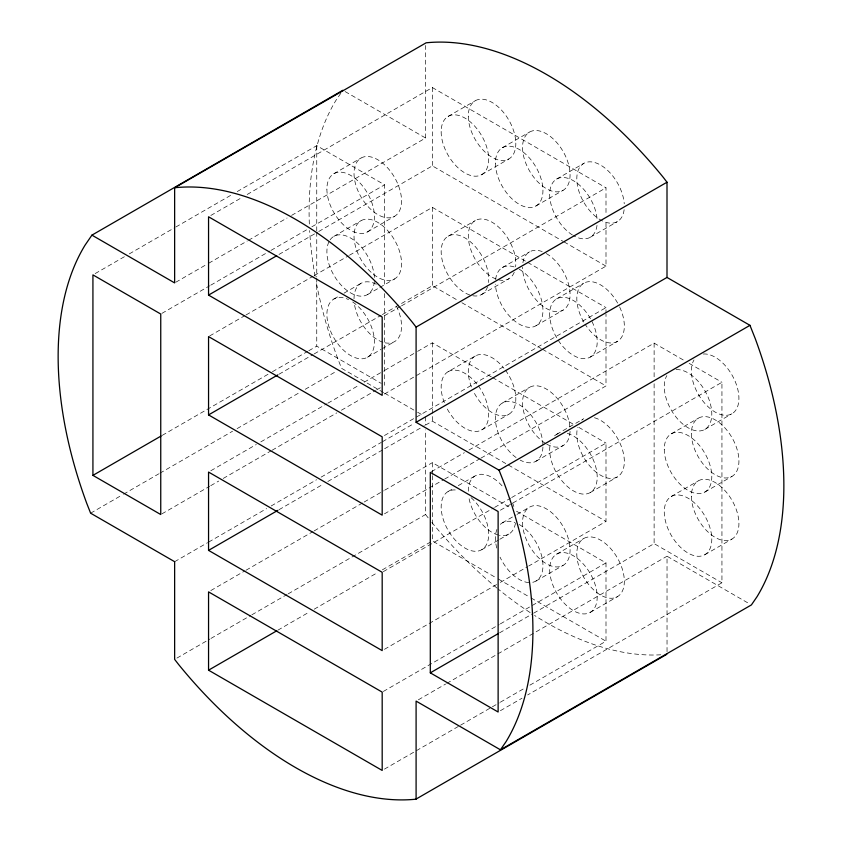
<?xml version="1.0" encoding="UTF-8"?>
<svg xmlns="http://www.w3.org/2000/svg" width="842" height="842" viewBox="0 0 842 842"><rect width="100%" height="100%" fill="white"/><g stroke="black" fill="none" stroke-linecap="round" stroke-linejoin="round"><path stroke-width="0.63" stroke-dasharray="4.21 3.16" d="M291.606 215.384L425.599 138.025L425.599 45.51M432.367 475.698L432.367 540.964L497.054 578.307M432.367 474.393L432.367 462.647L510.673 507.852M529.881 685.156L605.998 641.204L605.998 562.898L515.209 510.473M667.032 651.655L667.032 556.225L750.275 604.282M340.81 93.273L336 100.282A335.705 193.818 60 0 0 309.382 225.34M95.199 273.566L124.742 256.515M129.289 253.895L174.726 227.656M175.862 226.993L231.539 194.86M237.212 191.576L316.75 145.655L384.573 184.819L384.573 287.027M210.826 215.468L241.496 197.765M247.18 194.481L432.367 87.557L605.998 187.808L605.998 215.215M333.853 173.726L360.986 158.054M448.123 116.406L475.246 100.745M175.778 282.249L207.574 263.893M208.711 263.23L247.316 240.949M248.453 240.296L287.059 218.004M161.885 313.382L209.605 285.827M210.742 285.175L269.819 251.063M270.956 250.411L307.309 229.424M311.856 226.803L384.573 184.819M278.997 254.431L317.623 232.129M318.76 231.476L432.367 165.874L562.877 241.222M333.853 236.37L360.986 220.709M502.379 147.729L529.502 132.068M367.459 231.939L394.593 216.278M481.729 174.62L508.863 158.959M209.69 335.937L244.906 315.603M246.043 314.94L313.077 276.239M314.213 275.587L348.293 255.905M349.43 255.252L432.367 207.374L526.555 261.746M333.853 299.026L339.505 295.763M344.031 293.153L360.986 283.365M448.123 236.213L475.246 220.551M556.636 179.062L583.769 163.401M367.459 294.595L378.763 288.069M379.9 287.417L394.593 278.934M535.986 205.953L563.119 190.292M162.232 435.356L271.303 372.385M272.44 371.732L307.656 351.398M308.793 350.746L316.75 346.146L381.173 383.352M278.997 374.237L313.077 354.556M314.213 353.903L381.247 315.203M382.384 314.55L432.367 285.691L457.332 300.099M384.457 315.708L400.36 306.53M401.497 305.878L605.998 187.808M502.379 267.546L529.502 251.874M90.62 513.188L122.406 494.833M123.542 494.18L158.749 473.857M159.885 473.204L232.55 431.241M237.097 428.62L300.678 391.909M305.225 389.288L335.884 371.585M367.459 357.25L381.026 349.419M382.163 348.756L394.593 341.578M481.729 294.437L508.863 278.765M590.253 237.276L617.375 221.614M210.826 470.752L256.273 444.513M260.81 441.892L326.707 403.844M327.843 403.192L359.66 384.826M364.197 382.194L383.52 371.048M384.657 370.396L416.464 352.03M417.6 351.367L432.367 342.841L491.381 376.911M161.885 513.873L209.605 486.318M210.742 485.666L218.699 481.077M223.235 478.445L270.956 450.902M272.092 450.249L336.853 412.854M341.399 410.233L375.479 390.551M376.616 389.899L381.163 387.278M384.457 394.024L605.998 266.125L605.998 220.436M556.636 298.868L583.769 283.207M444.344 402.634A33.617 19.408 60 0 1 448.123 371.69L475.246 356.019A33.617 19.408 60 0 1 503.937 368.228M535.986 325.759L563.119 310.098M384.457 435.524L605.998 307.614L605.998 312.835M174.641 561.698L207.564 542.69M208.7 542.038L266.619 508.6M271.156 505.979L316.571 479.751M321.118 477.13L381.3 442.387M382.436 441.734L414.232 423.379M278.997 509.705L323.296 484.129M327.843 481.508L383.52 449.365M384.657 448.702L424.421 425.747M425.557 425.094L432.367 421.158L507.263 464.395M502.379 403.013L529.502 387.352M590.253 357.082L617.375 341.42M481.729 429.904L508.863 414.243M210.826 590.558L244.906 570.876M246.043 570.223L313.077 531.523M314.213 530.87L363.07 502.663M364.197 502.011L383.52 490.854M384.657 490.202L432.367 462.647M431.441 471.699L464.384 452.68M468.931 450.049L654.118 343.136L684.641 360.755M384.457 513.841L443.534 479.73M444.671 479.077L479.887 458.743M481.024 458.08L605.998 385.931L605.998 314.14M448.123 491.496L453.775 488.234M458.29 485.623L475.246 475.835M556.636 434.335L582.632 419.327M176.915 658.086L209.837 639.067M210.974 638.415L250.716 615.47M251.853 614.818L287.048 594.494M288.185 593.842L425.578 514.515L425.578 429.841M535.986 461.227L563.119 445.565M277.86 630.174L309.667 611.808M314.213 609.187L377.837 572.444M382.384 569.823L430.094 542.28M383.32 571.644L493.517 508.021M494.654 507.368L510.568 498.18M511.694 497.527L605.998 443.081L605.998 521.398L528.744 566.003M500.401 510.199L511.757 503.642M512.894 502.99L721.941 382.289L721.941 582.78L527.66 694.945M502.379 522.819L515.946 514.988M517.072 514.336L529.502 507.158M671.221 433.851L698.355 418.19M481.729 549.71L498.685 539.922M499.822 539.269L508.863 534.049M590.253 492.559L617.375 476.898M704.838 429.42L731.961 413.748M384.457 649.308L499.201 583.064M500.337 582.401L527.608 566.655M556.636 554.141L583.769 538.48M671.221 496.506L698.355 480.845M535.986 581.043L563.119 565.371M704.838 492.065L731.961 476.404M383.32 691.461L499.201 624.553M500.337 623.89L605.998 562.898M499.601 632.837L532.554 613.807M533.691 613.155L654.118 543.627L721.941 582.78M418.358 699.797L445.618 684.062M446.755 683.399L496.717 654.56M497.843 653.897L667.032 556.225M590.253 612.366L617.375 596.704M704.838 554.72L731.961 539.059M384.457 769.114L459.437 725.825M460.574 725.173L491.244 707.459M492.381 706.806L499.201 702.87M500.337 702.207L525.334 687.777M500.401 710.69L521.987 698.228M345.136 91.578L425.599 138.025M564.014 241.875L605.998 266.125M527.692 262.409L605.998 307.614M689.156 363.365L721.941 382.289M461.879 302.72L541.311 348.588M542.448 349.241L605.998 385.931M492.517 377.563L573.086 424.084M578.759 427.357L605.998 443.081M383.573 392.561L341.557 368.312L337.768 358.671A335.705 193.818 60 0 1 316.013 281.196M384.71 393.225L416.495 411.58M417.632 412.233L423.315 415.506M508.4 465.058L605.998 521.398M498.19 578.97L529.965 597.315M531.102 597.967L605.998 641.204M425.578 514.515L428.652 518.462M654.118 343.136L654.118 378.521M654.118 383.763L654.118 543.627M432.367 87.557L432.367 165.874M432.367 207.374L432.367 285.691M432.367 342.841L432.367 421.158M425.578 416.822L425.578 424.631M384.573 293.584L384.573 385.31M316.75 145.655L316.75 230.834M316.75 232.15L316.75 276.702M316.75 278.007L316.75 346.146M660.791 654.792A335.705 193.818 60 0 1 534.554 615.439M530.144 612.587A335.705 193.818 60 0 1 497.959 588.863M496.938 588.032A335.705 193.818 60 0 1 431.83 522.398M315.108 276.302A335.705 193.818 60 0 1 309.645 230.582M487.529 286.848A33.617 19.408 60 0 1 448.27 275.281A33.617 19.408 60 0 1 457.185 234.907A33.617 19.408 60 0 1 488.486 282.512M519.188 269.208A33.617 19.408 60 0 1 542.953 309.972A33.617 19.408 60 0 1 519.872 324.475A33.617 19.408 60 0 1 495.443 284.133M495.622 279.46A33.617 19.408 60 0 1 515.051 267.24M556.636 337.684A33.617 19.408 60 0 1 566.719 297.773A33.617 19.408 60 0 1 596.673 347.167A33.617 19.408 60 0 1 557.93 339.821M478.309 385.847A33.617 19.408 60 0 1 482.35 429.515A33.617 19.408 60 0 1 446.344 407.181M448.123 371.69A33.617 19.408 60 0 1 476.804 383.889M542.932 447.018A33.617 19.408 60 0 1 520.209 460.132M516.083 457.543A33.617 19.408 60 0 1 495.506 416.064A33.617 19.408 60 0 1 520.219 405.297A33.617 19.408 60 0 1 542.953 445.839M567.287 433.388A33.617 19.408 60 0 1 597.115 474.73A33.617 19.408 60 0 1 571.371 489.591A33.617 19.408 60 0 1 550.489 443.092M554.583 435.851A33.617 19.408 60 0 1 558.972 433.325M676.147 369.68A33.617 19.408 60 0 1 711.364 408.538A33.617 19.408 60 0 1 684.714 425.568A33.617 19.408 60 0 1 666.853 375.616M374.332 281.544A33.617 19.408 60 0 1 344.104 288.08A33.617 19.408 60 0 1 329.485 240.791M330.075 239.875A33.617 19.408 60 0 1 356.808 242.528A33.617 19.408 60 0 1 374.427 279.207M352.724 301.994A33.617 19.408 60 0 1 370.89 354.219A33.617 19.408 60 0 1 330.432 330.864A33.617 19.408 60 0 1 348.588 299.605M528.85 582.58A33.617 19.408 60 0 1 500.064 557.183M496.748 548.037A33.617 19.408 60 0 1 496.99 529.292M500.327 524.334A33.617 19.408 60 0 1 515.051 522.514M519.188 524.482A33.617 19.408 60 0 1 542.143 558.078A33.617 19.408 60 0 1 531.07 582.559M471.078 497.643A33.617 19.408 60 0 1 484.624 547.332A33.617 19.408 60 0 1 445.944 526.155A33.617 19.408 60 0 1 457.585 490.265M624.133 209.69A33.617 19.408 60 0 1 587.506 207.89A33.617 19.408 60 0 1 588.39 161.906A33.617 19.408 60 0 1 624.248 203.785M597.01 225.351A33.617 19.408 60 0 1 573.444 235.613M572.413 234.992A33.617 19.408 60 0 1 549.679 194.449A33.617 19.408 60 0 1 572.402 180.156A33.617 19.408 60 0 1 597.115 219.457M514.241 272.303A33.617 19.408 60 0 1 498.201 279.723M496.191 279.07A33.617 19.408 60 0 1 468.352 237.97A33.617 19.408 60 0 1 492.738 222.625A33.617 19.408 60 0 1 515.62 266.851M546.311 253.547A33.617 19.408 60 0 1 570.076 294.711A33.617 19.408 60 0 1 546.311 308.435A33.617 19.408 60 0 1 522.545 267.261M522.903 262.704A33.617 19.408 60 0 1 542.185 251.579M619.691 307.056A33.617 19.408 60 0 1 616.733 341.768A33.617 19.408 60 0 1 585.064 324.159M583.769 322.012A33.617 19.408 60 0 1 584.737 282.702A33.617 19.408 60 0 1 619.154 305.93M594.42 417.727A33.617 19.408 60 0 1 624.248 459.058A33.617 19.408 60 0 1 598.504 473.93A33.617 19.408 60 0 1 577.612 427.431M581.717 420.19A33.617 19.408 60 0 1 583.769 418.674M570.055 431.357A33.617 19.408 60 0 1 546.311 443.902M545.279 443.281A33.617 19.408 60 0 1 522.545 402.739A33.617 19.408 60 0 1 545.279 388.446A33.617 19.408 60 0 1 569.992 427.747M505.442 370.175A33.617 19.408 60 0 1 509.484 413.854A33.617 19.408 60 0 1 473.478 391.519M471.467 386.973A33.617 19.408 60 0 1 475.246 356.019M515.462 523.229A33.617 19.408 60 0 1 499.39 535.28M498.201 534.996A33.617 19.408 60 0 1 468.647 496.201M468.289 491.223A33.617 19.408 60 0 1 503.937 488.034M512.641 503.106A33.617 19.408 60 0 1 513.841 506.537M396.372 306.088A33.617 19.408 60 0 1 383.941 342.536M382.942 342.241A33.617 19.408 60 0 1 354.377 303.73M354.019 298.752A33.617 19.408 60 0 1 376.753 284.459M703.281 354.019A33.617 19.408 60 0 1 738.487 392.877A33.617 19.408 60 0 1 711.848 409.907A33.617 19.408 60 0 1 693.987 359.955M664.264 449.239A33.617 19.408 60 0 0 699.913 493.591A33.617 19.408 60 0 0 699.913 446.05A33.617 19.408 60 0 0 664.264 449.239M664.264 511.894A33.617 19.408 60 0 0 699.913 556.236A33.617 19.408 60 0 0 699.913 508.705A33.617 19.408 60 0 0 664.264 511.894M326.885 189.113A33.617 19.408 60 0 0 362.544 233.455A33.617 19.408 60 0 0 362.544 185.924A33.617 19.408 60 0 0 326.885 189.113M549.679 569.529A33.617 19.408 60 0 0 585.327 613.881A33.617 19.408 60 0 0 585.327 566.35A33.617 19.408 60 0 0 549.679 569.529M468.289 116.133A33.617 19.408 60 0 0 503.937 160.485A33.617 19.408 60 0 0 503.937 112.944A33.617 19.408 60 0 0 468.289 116.133M522.545 147.455A33.617 19.408 60 0 0 558.193 191.808A33.617 19.408 60 0 0 558.193 144.277A33.617 19.408 60 0 0 522.545 147.455M441.155 131.794A33.617 19.408 60 0 0 476.804 176.146A33.617 19.408 60 0 0 476.804 128.605A33.617 19.408 60 0 0 441.155 131.794M495.412 163.116A33.617 19.408 60 0 0 531.07 207.469A33.617 19.408 60 0 0 531.07 159.938A33.617 19.408 60 0 0 495.412 163.116M576.802 553.868A33.617 19.408 60 0 0 612.46 598.22A33.617 19.408 60 0 0 612.46 550.689A33.617 19.408 60 0 0 576.802 553.868M522.545 522.545A33.617 19.408 60 0 0 558.193 566.898A33.617 19.408 60 0 0 558.193 519.356A33.617 19.408 60 0 0 522.545 522.545M354.019 173.441A33.617 19.408 60 0 0 389.667 217.794A33.617 19.408 60 0 0 389.667 170.263A33.617 19.408 60 0 0 354.019 173.441M354.019 236.097A33.617 19.408 60 0 0 389.667 280.449A33.617 19.408 60 0 0 389.667 232.918A33.617 19.408 60 0 0 354.019 236.097M691.387 433.577A33.617 19.408 60 0 0 727.046 477.93A33.617 19.408 60 0 0 727.046 430.388A33.617 19.408 60 0 0 691.387 433.577M691.387 496.222A33.617 19.408 60 0 0 727.046 540.575A33.617 19.408 60 0 0 727.046 493.044A33.617 19.408 60 0 0 691.387 496.222"/><path stroke-width="1.26" d="M416.095 799.153L416.095 701.102L500.453 749.812L506 741.718A335.705 193.818 60 0 0 504.232 483.329L499.064 470.204L416.095 422.305L667.001 277.439L667.001 182.219L663.528 177.673A335.705 193.818 60 0 0 426.147 42.805L174.641 187.777L174.641 282.901L91.925 235.139L85.053 245.169A335.705 193.818 60 0 0 86.821 503.558L90.62 513.188L174.641 561.698L174.641 659.391L178.472 664.327A335.705 193.818 60 0 0 415.853 799.195L666.801 654.308M208.553 670.179L208.553 591.873L382.184 692.113L382.184 770.43L208.553 670.179L276.723 630.826M416.095 422.305L416.095 327.085L412.58 322.549A335.705 193.818 60 0 0 175.199 187.692L174.641 187.777M91.925 235.139L342.873 90.262M208.553 295.1L382.184 395.34L382.184 317.024L208.553 216.783L208.553 295.1L276.723 255.736M92.925 475.372L160.748 514.525L160.748 314.034L92.925 274.881L92.925 475.372L161.096 436.009M208.553 414.906L382.184 515.146L382.184 436.83L208.553 336.589L208.553 414.906L277.86 374.89M416.095 327.085L667.001 182.219M208.553 550.373L382.184 650.624L382.184 572.307L208.553 472.057L208.553 550.373L277.86 510.368M499.064 470.204L749.969 325.338L755.179 338.442A335.705 193.818 60 0 1 756.947 596.831L751.401 604.924L500.453 749.812M430.304 672.842L498.127 712.006L498.127 511.515L430.304 472.351L430.304 672.842L498.464 633.489M667.001 277.439L749.969 325.338"/></g></svg>
